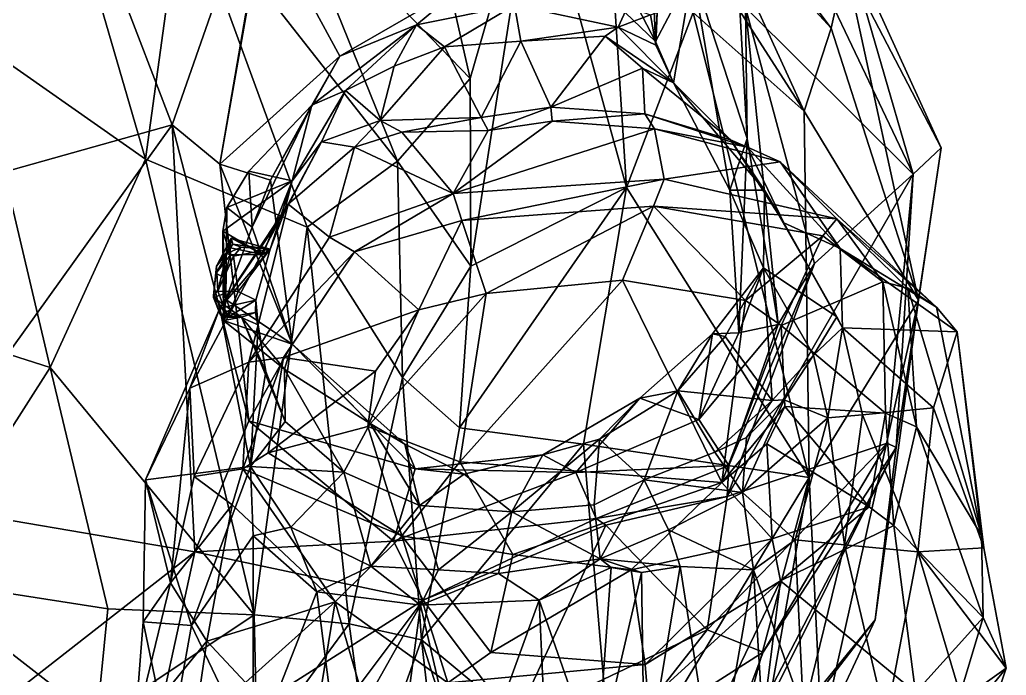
# Model space of a CAD drawing. Extents: x -0.25 to 0.25, y -0.85 to 0.99.
# Drawn here: x 0.0867 to 0.2461, y -0.317 to -0.2112 of the extents above; entities that cross this region are included whole.
import ezdxf

# ---------------------------------------------------------------- set-up
doc = ezdxf.new("R2010")
doc.units = 0
doc.layers.add('PANTHER$LWO', color=1, linetype='CONTINUOUS')

msp = doc.modelspace()

# ---------------------------------------------------------------- linework, layer by layer
at = {"layer": 'PANTHER$LWO'}
for points in [[(0.07897, -0.21413, 0.93862), (0.10698, -0.23372, 0.92391), (0.08465, -0.1569, 0.9141)], [(0.08465, -0.1569, 0.9141), (0.10698, -0.23372, 0.92391), (0.11301, -0.18985, 0.90417)], [(0.18469, -0.23827, 0.74878), (0.18005, -0.16616, 0.73443), (0.16991, -0.18447, 0.78782)], [(0.18005, -0.16616, 0.73443), (0.18469, -0.23827, 0.74878), (0.19547, -0.21, 0.68797)], [(0.09415, -0.18354, 0.40253), (0.12914, -0.17714, 0.31543), (0.11132, -0.22814, 0.322)], [(0.119, -0.23451, 0.23251), (0.11132, -0.22814, 0.322), (0.12914, -0.17714, 0.31543)], [(0.12596, -0.19415, 0.23271), (0.119, -0.23451, 0.23251), (0.12914, -0.17714, 0.31543)], [(0.15947, -0.22067, 0.82702), (0.14989, -0.17886, 0.83727), (0.12993, -0.19012, 0.87676)], [(0.14989, -0.17886, 0.83727), (0.15947, -0.22067, 0.82702), (0.16991, -0.18447, 0.78782)], [(0.19525, -0.1826, 0.54905), (0.21776, -0.21256, 0.57235), (0.22011, -0.20214, 0.52825)], [(0.21776, -0.21256, 0.57235), (0.19525, -0.1826, 0.54905), (0.19686, -0.18978, 0.59799)], [(0.11132, -0.22814, 0.322), (0.07115, -0.2394, 0.39338), (0.09415, -0.18354, 0.40253)], [(0.09415, -0.18354, 0.40253), (0.07115, -0.2394, 0.39338), (0.08585, -0.18697, 0.4079)], [(0.15957, -0.25096, 0.82391), (0.16991, -0.18447, 0.78782), (0.15947, -0.22067, 0.82702)], [(0.16991, -0.18447, 0.78782), (0.15957, -0.25096, 0.82391), (0.18469, -0.23827, 0.74878)], [(0.10698, -0.23372, 0.92391), (0.13313, -0.24467, 0.88558), (0.11301, -0.18985, 0.90417)], [(0.14771, -0.23402, 0.85411), (0.12993, -0.19012, 0.87676), (0.11301, -0.18985, 0.90417)], [(0.11301, -0.18985, 0.90417), (0.13313, -0.24467, 0.88558), (0.14771, -0.23402, 0.85411)], [(0.12993, -0.19012, 0.87676), (0.14771, -0.23402, 0.85411), (0.15947, -0.22067, 0.82702)], [(0.18836, -0.19081, 0.22601), (0.18938, -0.21468, 0.16447), (0.18454, -0.21009, 0.1647)], [(0.19535, -0.20335, 0.23098), (0.18938, -0.21468, 0.16447), (0.18836, -0.19081, 0.22601)], [(0.19686, -0.18978, 0.59799), (0.2134, -0.22595, 0.61804), (0.21776, -0.21256, 0.57235)], [(0.2134, -0.22595, 0.61804), (0.19686, -0.18978, 0.59799), (0.19712, -0.20059, 0.64494)], [(0.12596, -0.19415, 0.23271), (0.13841, -0.21707, 0.16464), (0.119, -0.23451, 0.23251)], [(0.15894, -0.20518, 0.15662), (0.13841, -0.21707, 0.16464), (0.12596, -0.19415, 0.23271)], [(0.19535, -0.20335, 0.23098), (0.20225, -0.19607, 0.33041), (0.2042, -0.23038, 0.23264)], [(0.20225, -0.19607, 0.33041), (0.20392, -0.20919, 0.32549), (0.2042, -0.23038, 0.23264)], [(0.2156, -0.20375, 0.41673), (0.21969, -0.19712, 0.47413), (0.23103, -0.23614, 0.41771)], [(0.21969, -0.19712, 0.47413), (0.23552, -0.23187, 0.50432), (0.23103, -0.23614, 0.41771)], [(0.21969, -0.19712, 0.47413), (0.22011, -0.20214, 0.52825), (0.23552, -0.23187, 0.50432)], [(0.19712, -0.20059, 0.64494), (0.19547, -0.21, 0.68797), (0.2134, -0.22595, 0.61804)], [(0.2319, -0.25648, 0.57194), (0.22011, -0.20214, 0.52825), (0.21776, -0.21256, 0.57235)], [(0.22011, -0.20214, 0.52825), (0.2319, -0.25648, 0.57194), (0.23552, -0.23187, 0.50432)], [(0.19227, -0.22135, 0.14771), (0.18938, -0.21468, 0.16447), (0.19535, -0.20335, 0.23098)], [(0.19227, -0.22135, 0.14771), (0.19535, -0.20335, 0.23098), (0.20138, -0.23872, 0.16346)], [(0.19535, -0.20335, 0.23098), (0.2042, -0.23038, 0.23264), (0.20138, -0.23872, 0.16346)], [(0.20392, -0.20919, 0.32549), (0.2156, -0.20375, 0.41673), (0.23103, -0.23614, 0.41771)], [(0.13841, -0.21707, 0.16464), (0.15894, -0.20518, 0.15662), (0.1508, -0.21201, 0.13397)], [(0.16663, -0.20886, 0.13411), (0.1508, -0.21201, 0.13397), (0.15894, -0.20518, 0.15662)], [(0.18585, -0.20783, 0.15676), (0.18454, -0.21009, 0.1647), (0.18938, -0.21468, 0.16447)], [(0.18965, -0.21001, 0.1545), (0.18585, -0.20783, 0.15676), (0.18938, -0.21468, 0.16447)], [(0.1508, -0.21201, 0.13397), (0.16663, -0.20886, 0.13411), (0.15528, -0.21558, 0.10922)], [(0.16762, -0.21463, 0.11092), (0.15528, -0.21558, 0.10922), (0.16663, -0.20886, 0.13411)], [(0.16663, -0.20886, 0.13411), (0.18484, -0.2091, 0.1393), (0.18337, -0.2124, 0.13806)], [(0.16663, -0.20886, 0.13411), (0.18337, -0.2124, 0.13806), (0.16762, -0.21463, 0.11092)], [(0.18484, -0.2091, 0.1393), (0.18856, -0.21037, 0.14607), (0.18337, -0.2124, 0.13806)], [(0.18856, -0.21037, 0.14607), (0.18942, -0.2153, 0.14978), (0.18337, -0.2124, 0.13806)], [(0.21421, -0.28509, 0.67426), (0.19547, -0.21, 0.68797), (0.18469, -0.23827, 0.74878)], [(0.18856, -0.21037, 0.14607), (0.18965, -0.21001, 0.1545), (0.18942, -0.2153, 0.14978)], [(0.18942, -0.2153, 0.14978), (0.18965, -0.21001, 0.1545), (0.18938, -0.21468, 0.16447)], [(0.21421, -0.28509, 0.67426), (0.2134, -0.22595, 0.61804), (0.19547, -0.21, 0.68797)], [(0.23103, -0.23614, 0.41771), (0.21506, -0.25055, 0.31938), (0.20392, -0.20919, 0.32549)], [(0.20392, -0.20919, 0.32549), (0.21506, -0.25055, 0.31938), (0.20919, -0.26042, 0.23502)], [(0.2042, -0.23038, 0.23264), (0.20392, -0.20919, 0.32549), (0.20919, -0.26042, 0.23502)], [(0.13389, -0.22498, 0.1383), (0.13841, -0.21707, 0.16464), (0.1508, -0.21201, 0.13397)], [(0.1393, -0.22259, 0.1133), (0.13389, -0.22498, 0.1383), (0.1508, -0.21201, 0.13397)], [(0.1508, -0.21201, 0.13397), (0.14714, -0.21866, 0.10561), (0.1393, -0.22259, 0.1133)], [(0.14714, -0.21866, 0.10561), (0.1508, -0.21201, 0.13397), (0.15528, -0.21558, 0.10922)], [(0.18128, -0.21383, 0.11821), (0.16762, -0.21463, 0.11092), (0.18337, -0.2124, 0.13806)], [(0.18337, -0.2124, 0.13806), (0.19227, -0.22135, 0.14771), (0.18128, -0.21383, 0.11821)], [(0.19227, -0.22135, 0.14771), (0.18337, -0.2124, 0.13806), (0.18942, -0.2153, 0.14978)], [(0.2319, -0.25648, 0.57194), (0.21776, -0.21256, 0.57235), (0.2134, -0.22595, 0.61804)], [(0.06067, -0.25747, 0.94082), (0.09158, -0.26733, 0.93132), (0.07897, -0.21413, 0.93862)], [(0.07897, -0.21413, 0.93862), (0.09158, -0.26733, 0.93132), (0.10698, -0.23372, 0.92391)], [(0.15528, -0.21558, 0.10922), (0.16762, -0.21463, 0.11092), (0.1612, -0.22699, 0.06282)], [(0.17248, -0.22533, 0.06055), (0.1612, -0.22699, 0.06282), (0.16762, -0.21463, 0.11092)], [(0.16762, -0.21463, 0.11092), (0.18128, -0.21383, 0.11821), (0.17248, -0.22533, 0.06055)], [(0.17248, -0.22533, 0.06055), (0.18128, -0.21383, 0.11821), (0.1873, -0.21899, 0.10872)], [(0.19227, -0.22135, 0.14771), (0.1873, -0.21899, 0.10872), (0.18128, -0.21383, 0.11821)], [(0.18942, -0.2153, 0.14978), (0.18938, -0.21468, 0.16447), (0.19227, -0.22135, 0.14771)], [(0.1612, -0.22699, 0.06282), (0.14491, -0.22747, 0.06388), (0.15528, -0.21558, 0.10922)], [(0.14714, -0.21866, 0.10561), (0.15528, -0.21558, 0.10922), (0.14491, -0.22747, 0.06388)], [(0.12716, -0.23711, 0.15888), (0.119, -0.23451, 0.23251), (0.13841, -0.21707, 0.16464)], [(0.13841, -0.21707, 0.16464), (0.13389, -0.22498, 0.1383), (0.12716, -0.23711, 0.15888)], [(0.14491, -0.22747, 0.06388), (0.1393, -0.22259, 0.1133), (0.14714, -0.21866, 0.10561)], [(0.18766, -0.22638, 0.06015), (0.17248, -0.22533, 0.06055), (0.1873, -0.21899, 0.10872)], [(0.18766, -0.22638, 0.06015), (0.1873, -0.21899, 0.10872), (0.20152, -0.2306, 0.09159)], [(0.19227, -0.22135, 0.14771), (0.20152, -0.2306, 0.09159), (0.1873, -0.21899, 0.10872)], [(0.15957, -0.25096, 0.82391), (0.15947, -0.22067, 0.82702), (0.14771, -0.23402, 0.85411)], [(0.19227, -0.22135, 0.14771), (0.20138, -0.23872, 0.16346), (0.20701, -0.23871, 0.1117)], [(0.20701, -0.23871, 0.1117), (0.20152, -0.2306, 0.09159), (0.19227, -0.22135, 0.14771)], [(0.13071, -0.23719, 0.10154), (0.1393, -0.22259, 0.1133), (0.13543, -0.23092, 0.06694)], [(0.13071, -0.23719, 0.10154), (0.13389, -0.22498, 0.1383), (0.1393, -0.22259, 0.1133)], [(0.14491, -0.22747, 0.06388), (0.13543, -0.23092, 0.06694), (0.1393, -0.22259, 0.1133)], [(0.13071, -0.23719, 0.10154), (0.12366, -0.23566, 0.12922), (0.13389, -0.22498, 0.1383)], [(0.12366, -0.23566, 0.12922), (0.1242, -0.2447, 0.14152), (0.13389, -0.22498, 0.1383)], [(0.1242, -0.2447, 0.14152), (0.12716, -0.23711, 0.15888), (0.13389, -0.22498, 0.1383)], [(0.16236, -0.22909, 0.05223), (0.1612, -0.22699, 0.06282), (0.17248, -0.22533, 0.06055)], [(0.17248, -0.22533, 0.06055), (0.1727, -0.22754, 0.04574), (0.16236, -0.22909, 0.05223)], [(0.1727, -0.22754, 0.04574), (0.17248, -0.22533, 0.06055), (0.18766, -0.22638, 0.06015)], [(0.2134, -0.22595, 0.61804), (0.21421, -0.28509, 0.67426), (0.2319, -0.25648, 0.57194)], [(0.13543, -0.23092, 0.06694), (0.14491, -0.22747, 0.06388), (0.14078, -0.23178, 0.05035)], [(0.14491, -0.22747, 0.06388), (0.14843, -0.22936, 0.0517), (0.14078, -0.23178, 0.05035)], [(0.14491, -0.22747, 0.06388), (0.1612, -0.22699, 0.06282), (0.14843, -0.22936, 0.0517)], [(0.1612, -0.22699, 0.06282), (0.16236, -0.22909, 0.05223), (0.14843, -0.22936, 0.0517)], [(0.1727, -0.22754, 0.04574), (0.18921, -0.22879, 0.04139), (0.15668, -0.23926, 0.02005)], [(0.15668, -0.23926, 0.02005), (0.16236, -0.22909, 0.05223), (0.1727, -0.22754, 0.04574)], [(0.18766, -0.22638, 0.06015), (0.18921, -0.22879, 0.04139), (0.1727, -0.22754, 0.04574)], [(0.20152, -0.2306, 0.09159), (0.20426, -0.23176, 0.06227), (0.18766, -0.22638, 0.06015)], [(0.18766, -0.22638, 0.06015), (0.20426, -0.23176, 0.06227), (0.18921, -0.22879, 0.04139)], [(0.06756, -0.28901, 0.39933), (0.11132, -0.22814, 0.322), (0.11495, -0.2971, 0.32737)], [(0.11132, -0.22814, 0.322), (0.06756, -0.28901, 0.39933), (0.07115, -0.2394, 0.39338)], [(0.11132, -0.22814, 0.322), (0.119, -0.23451, 0.23251), (0.1237, -0.27594, 0.24585)], [(0.1237, -0.27594, 0.24585), (0.11495, -0.2971, 0.32737), (0.11132, -0.22814, 0.322)], [(0.14078, -0.23178, 0.05035), (0.14843, -0.22936, 0.0517), (0.15668, -0.23926, 0.02005)], [(0.15668, -0.23926, 0.02005), (0.14843, -0.22936, 0.0517), (0.16236, -0.22909, 0.05223)], [(0.18921, -0.22879, 0.04139), (0.1908, -0.23694, 0.01261), (0.15668, -0.23926, 0.02005)], [(0.18921, -0.22879, 0.04139), (0.20951, -0.23412, 0.03306), (0.1908, -0.23694, 0.01261)], [(0.20426, -0.23176, 0.06227), (0.20951, -0.23412, 0.03306), (0.18921, -0.22879, 0.04139)], [(0.12941, -0.24237, 0.07856), (0.13071, -0.23719, 0.10154), (0.13543, -0.23092, 0.06694)], [(0.12941, -0.24237, 0.07856), (0.13543, -0.23092, 0.06694), (0.13006, -0.24097, 0.04693)], [(0.14078, -0.23178, 0.05035), (0.13006, -0.24097, 0.04693), (0.13543, -0.23092, 0.06694)], [(0.20138, -0.23872, 0.16346), (0.2042, -0.23038, 0.23264), (0.20286, -0.26175, 0.183)], [(0.20152, -0.2306, 0.09159), (0.20701, -0.23871, 0.1117), (0.21012, -0.24396, 0.07294)], [(0.21012, -0.24396, 0.07294), (0.20426, -0.23176, 0.06227), (0.20152, -0.2306, 0.09159)], [(0.2042, -0.23038, 0.23264), (0.20919, -0.26042, 0.23502), (0.20286, -0.26175, 0.183)], [(0.13006, -0.24097, 0.04693), (0.14078, -0.23178, 0.05035), (0.13674, -0.24629, 0.02477)], [(0.15668, -0.23926, 0.02005), (0.13674, -0.24629, 0.02477), (0.14078, -0.23178, 0.05035)], [(0.20426, -0.23176, 0.06227), (0.21012, -0.24396, 0.07294), (0.21924, -0.24813, 0.04604)], [(0.20951, -0.23412, 0.03306), (0.20426, -0.23176, 0.06227), (0.21924, -0.24813, 0.04604)], [(0.23103, -0.23614, 0.41771), (0.23552, -0.23187, 0.50432), (0.22828, -0.28028, 0.48846)], [(0.23552, -0.23187, 0.50432), (0.2319, -0.25648, 0.57194), (0.22828, -0.28028, 0.48846)], [(0.09158, -0.26733, 0.93132), (0.12455, -0.3073, 0.90091), (0.10698, -0.23372, 0.92391)], [(0.10698, -0.23372, 0.92391), (0.12455, -0.3073, 0.90091), (0.13313, -0.24467, 0.88558)], [(0.14849, -0.26898, 0.84375), (0.14771, -0.23402, 0.85411), (0.13313, -0.24467, 0.88558)], [(0.14771, -0.23402, 0.85411), (0.14849, -0.26898, 0.84375), (0.15957, -0.25096, 0.82391)], [(0.20951, -0.23412, 0.03306), (0.21868, -0.24334, 0.01195), (0.1908, -0.23694, 0.01261)], [(0.21868, -0.24334, 0.01195), (0.20951, -0.23412, 0.03306), (0.23479, -0.25762, 0.02788)], [(0.23479, -0.25762, 0.02788), (0.20951, -0.23412, 0.03306), (0.21924, -0.24813, 0.04604)], [(0.119, -0.23451, 0.23251), (0.12716, -0.23711, 0.15888), (0.1307, -0.26357, 0.1596)], [(0.1307, -0.26357, 0.1596), (0.1237, -0.27594, 0.24585), (0.119, -0.23451, 0.23251)], [(0.1242, -0.2447, 0.14152), (0.12366, -0.23566, 0.12922), (0.12015, -0.24151, 0.12158)], [(0.13071, -0.23719, 0.10154), (0.12015, -0.24151, 0.12158), (0.12366, -0.23566, 0.12922)], [(0.11951, -0.24533, 0.11426), (0.13071, -0.23719, 0.10154), (0.12596, -0.24911, 0.09815)], [(0.13071, -0.23719, 0.10154), (0.11951, -0.24533, 0.11426), (0.12015, -0.24151, 0.12158)], [(0.12716, -0.23711, 0.15888), (0.1242, -0.2447, 0.14152), (0.1307, -0.26357, 0.1596)], [(0.12596, -0.24911, 0.09815), (0.13071, -0.23719, 0.10154), (0.12712, -0.24824, 0.088)], [(0.12712, -0.24824, 0.088), (0.13071, -0.23719, 0.10154), (0.12941, -0.24237, 0.07856)], [(0.15808, -0.24358, 0.00832), (0.15668, -0.23926, 0.02005), (0.1908, -0.23694, 0.01261)], [(0.18908, -0.2413, 0.0085), (0.15808, -0.24358, 0.00832), (0.1908, -0.23694, 0.01261)], [(0.18908, -0.2413, 0.0085), (0.1908, -0.23694, 0.01261), (0.21868, -0.24334, 0.01195)], [(0.20098, -0.28819, 0.32751), (0.21506, -0.25055, 0.31938), (0.23103, -0.23614, 0.41771)], [(0.23103, -0.23614, 0.41771), (0.2268, -0.27956, 0.42261), (0.20098, -0.28819, 0.32751)], [(0.23103, -0.23614, 0.41771), (0.22828, -0.28028, 0.48846), (0.2268, -0.27956, 0.42261)], [(0.15771, -0.27707, 0.81239), (0.17774, -0.27975, 0.74965), (0.18469, -0.23827, 0.74878)], [(0.15957, -0.25096, 0.82391), (0.15771, -0.27707, 0.81239), (0.18469, -0.23827, 0.74878)], [(0.17774, -0.27975, 0.74965), (0.21421, -0.28509, 0.67426), (0.18469, -0.23827, 0.74878)], [(0.20682, -0.25124, 0.1302), (0.20701, -0.23871, 0.1117), (0.20138, -0.23872, 0.16346)], [(0.20138, -0.23872, 0.16346), (0.20286, -0.26175, 0.183), (0.20682, -0.25124, 0.1302)], [(0.20701, -0.23871, 0.1117), (0.20682, -0.25124, 0.1302), (0.2187, -0.25916, 0.08155)], [(0.2187, -0.25916, 0.08155), (0.21012, -0.24396, 0.07294), (0.20701, -0.23871, 0.1117)], [(0.14077, -0.24867, 0.01035), (0.13674, -0.24629, 0.02477), (0.15668, -0.23926, 0.02005)], [(0.15808, -0.24358, 0.00832), (0.14077, -0.24867, 0.01035), (0.15668, -0.23926, 0.02005)], [(0.11413, -0.27067, 0.03682), (0.13006, -0.24097, 0.04693), (0.1237, -0.2665, 0.02373)], [(0.119, -0.25776, 0.06863), (0.13006, -0.24097, 0.04693), (0.11413, -0.27067, 0.03682)], [(0.12941, -0.24237, 0.07856), (0.13006, -0.24097, 0.04693), (0.119, -0.25776, 0.06863)], [(0.11999, -0.25638, 0.13472), (0.12015, -0.24151, 0.12158), (0.11951, -0.24533, 0.11426)], [(0.12015, -0.24151, 0.12158), (0.11999, -0.25638, 0.13472), (0.1242, -0.2447, 0.14152)], [(0.1237, -0.2665, 0.02373), (0.13006, -0.24097, 0.04693), (0.13674, -0.24629, 0.02477)], [(0.16202, -0.25538, 0.00334), (0.15808, -0.24358, 0.00832), (0.18908, -0.2413, 0.0085)], [(0.18408, -0.25324, 0.00343), (0.16202, -0.25538, 0.00334), (0.18908, -0.2413, 0.0085)], [(0.20393, -0.25652, 0.00323), (0.18408, -0.25324, 0.00343), (0.18908, -0.2413, 0.0085)], [(0.18908, -0.2413, 0.0085), (0.21642, -0.24608, 0.0083), (0.20393, -0.25652, 0.00323)], [(0.21642, -0.24608, 0.0083), (0.18908, -0.2413, 0.0085), (0.21868, -0.24334, 0.01195)], [(0.12712, -0.24824, 0.088), (0.12941, -0.24237, 0.07856), (0.119, -0.25776, 0.06863)], [(0.15113, -0.25805, 0.00323), (0.14077, -0.24867, 0.01035), (0.15808, -0.24358, 0.00832)], [(0.16202, -0.25538, 0.00334), (0.15113, -0.25805, 0.00323), (0.15808, -0.24358, 0.00832)], [(0.22612, -0.25353, 0.0078), (0.21642, -0.24608, 0.0083), (0.21868, -0.24334, 0.01195)], [(0.21868, -0.24334, 0.01195), (0.23015, -0.25452, 0.02339), (0.22612, -0.25353, 0.0078)], [(0.23479, -0.25762, 0.02788), (0.23015, -0.25452, 0.02339), (0.21868, -0.24334, 0.01195)], [(0.11951, -0.24533, 0.11426), (0.12074, -0.24914, 0.1055), (0.11969, -0.25278, 0.11332)], [(0.11961, -0.25974, 0.12226), (0.11951, -0.24533, 0.11426), (0.11969, -0.25278, 0.11332)], [(0.12596, -0.24911, 0.09815), (0.12074, -0.24914, 0.1055), (0.11951, -0.24533, 0.11426)], [(0.11951, -0.24533, 0.11426), (0.11961, -0.25974, 0.12226), (0.11999, -0.25638, 0.13472)], [(0.11999, -0.25638, 0.13472), (0.1307, -0.26357, 0.1596), (0.1242, -0.2447, 0.14152)], [(0.12455, -0.3073, 0.90091), (0.13987, -0.30871, 0.87201), (0.13313, -0.24467, 0.88558)], [(0.13313, -0.24467, 0.88558), (0.13987, -0.30871, 0.87201), (0.14849, -0.26898, 0.84375)], [(0.21962, -0.26094, 0.07299), (0.21924, -0.24813, 0.04604), (0.21012, -0.24396, 0.07294)], [(0.21012, -0.24396, 0.07294), (0.2187, -0.25916, 0.08155), (0.21962, -0.26094, 0.07299)], [(0.12085, -0.24646, 0.08818), (0.11848, -0.25096, 0.08832), (0.12067, -0.24801, 0.09986)], [(0.12013, -0.24893, 0.08116), (0.11848, -0.25096, 0.08832), (0.12085, -0.24646, 0.08818)], [(0.12108, -0.24744, 0.08244), (0.12013, -0.24893, 0.08116), (0.12085, -0.24646, 0.08818)], [(0.12085, -0.24646, 0.08818), (0.12067, -0.24801, 0.09986), (0.12596, -0.24911, 0.09815)], [(0.12596, -0.24911, 0.09815), (0.12712, -0.24824, 0.088), (0.12085, -0.24646, 0.08818)], [(0.12108, -0.24744, 0.08244), (0.12085, -0.24646, 0.08818), (0.12712, -0.24824, 0.088)], [(0.1237, -0.2665, 0.02373), (0.13674, -0.24629, 0.02477), (0.14077, -0.24867, 0.01035)], [(0.2097, -0.26057, 0.00296), (0.20393, -0.25652, 0.00323), (0.21642, -0.24608, 0.0083)], [(0.21642, -0.24608, 0.0083), (0.22612, -0.25353, 0.0078), (0.2097, -0.26057, 0.00296)], [(0.12074, -0.24914, 0.1055), (0.12067, -0.24801, 0.09986), (0.11837, -0.25216, 0.10061)], [(0.11848, -0.25096, 0.08832), (0.11837, -0.25216, 0.10061), (0.12067, -0.24801, 0.09986)], [(0.12479, -0.25648, 0.09178), (0.12712, -0.24824, 0.088), (0.119, -0.25776, 0.06863)], [(0.12244, -0.2479, 0.08186), (0.12013, -0.24893, 0.08116), (0.12108, -0.24744, 0.08244)], [(0.12244, -0.2479, 0.08186), (0.12123, -0.24935, 0.08013), (0.12013, -0.24893, 0.08116)], [(0.12074, -0.24914, 0.1055), (0.12596, -0.24911, 0.09815), (0.12067, -0.24801, 0.09986)], [(0.12712, -0.24824, 0.088), (0.12244, -0.2479, 0.08186), (0.12108, -0.24744, 0.08244)], [(0.12123, -0.24935, 0.08013), (0.12244, -0.2479, 0.08186), (0.12712, -0.24824, 0.088)], [(0.12197, -0.25507, 0.08576), (0.12123, -0.24935, 0.08013), (0.12712, -0.24824, 0.088)], [(0.12712, -0.24824, 0.088), (0.12479, -0.25648, 0.09178), (0.12197, -0.25507, 0.08576)], [(0.23812, -0.26159, 0.03932), (0.23479, -0.25762, 0.02788), (0.21924, -0.24813, 0.04604)], [(0.23812, -0.26159, 0.03932), (0.21924, -0.24813, 0.04604), (0.21962, -0.26094, 0.07299)], [(0.11969, -0.25278, 0.11332), (0.12074, -0.24914, 0.1055), (0.11837, -0.25216, 0.10061)], [(0.12013, -0.24893, 0.08116), (0.11866, -0.255, 0.08622), (0.11848, -0.25096, 0.08832)], [(0.11866, -0.255, 0.08622), (0.12013, -0.24893, 0.08116), (0.12123, -0.24935, 0.08013)], [(0.12123, -0.24935, 0.08013), (0.12197, -0.25507, 0.08576), (0.11866, -0.255, 0.08622)], [(0.14077, -0.24867, 0.01035), (0.12926, -0.26571, 0.00988), (0.1237, -0.2665, 0.02373)], [(0.12926, -0.26571, 0.00988), (0.14077, -0.24867, 0.01035), (0.15113, -0.25805, 0.00323)], [(0.11848, -0.25096, 0.08832), (0.11799, -0.2557, 0.09306), (0.11837, -0.25216, 0.10061)], [(0.11866, -0.255, 0.08622), (0.11799, -0.2557, 0.09306), (0.11848, -0.25096, 0.08832)], [(0.15771, -0.27707, 0.81239), (0.15957, -0.25096, 0.82391), (0.14849, -0.26898, 0.84375)], [(0.20682, -0.25124, 0.1302), (0.20286, -0.26175, 0.183), (0.19858, -0.26193, 0.14543)], [(0.20064, -0.26235, 0.1215), (0.20682, -0.25124, 0.1302), (0.19858, -0.26193, 0.14543)], [(0.20682, -0.25124, 0.1302), (0.20064, -0.26235, 0.1215), (0.20826, -0.27265, 0.10203)], [(0.21506, -0.25055, 0.31938), (0.20098, -0.28819, 0.32751), (0.20123, -0.28316, 0.24399)], [(0.20919, -0.26042, 0.23502), (0.21506, -0.25055, 0.31938), (0.20123, -0.28316, 0.24399)], [(0.2149, -0.26534, 0.08728), (0.2187, -0.25916, 0.08155), (0.20682, -0.25124, 0.1302)], [(0.20826, -0.27265, 0.10203), (0.2149, -0.26534, 0.08728), (0.20682, -0.25124, 0.1302)], [(0.11969, -0.25278, 0.11332), (0.11837, -0.25216, 0.10061), (0.11799, -0.25605, 0.10371)], [(0.11799, -0.2557, 0.09306), (0.11799, -0.25605, 0.10371), (0.11837, -0.25216, 0.10061)], [(0.11962, -0.25544, 0.11548), (0.11969, -0.25278, 0.11332), (0.11799, -0.25605, 0.10371)], [(0.11969, -0.25278, 0.11332), (0.11962, -0.25544, 0.11548), (0.11961, -0.25974, 0.12226)], [(0.15775, -0.28255, 0.00299), (0.16202, -0.25538, 0.00334), (0.18408, -0.25324, 0.00343)], [(0.20009, -0.28592, 0.00446), (0.15775, -0.28255, 0.00299), (0.18408, -0.25324, 0.00343)], [(0.20009, -0.28592, 0.00446), (0.18408, -0.25324, 0.00343), (0.20393, -0.25652, 0.00323)], [(0.11866, -0.255, 0.08622), (0.12027, -0.2592, 0.09703), (0.11799, -0.2557, 0.09306)], [(0.12027, -0.2592, 0.09703), (0.11866, -0.255, 0.08622), (0.12197, -0.25507, 0.08576)], [(0.2097, -0.26057, 0.00296), (0.22612, -0.25353, 0.0078), (0.22653, -0.27471, 0.00625)], [(0.22653, -0.27471, 0.00625), (0.22612, -0.25353, 0.0078), (0.23157, -0.27695, 0.01988)], [(0.22612, -0.25353, 0.0078), (0.23015, -0.25452, 0.02339), (0.23157, -0.27695, 0.01988)], [(0.23015, -0.25452, 0.02339), (0.24205, -0.29445, 0.03616), (0.23157, -0.27695, 0.01988)], [(0.23479, -0.25762, 0.02788), (0.24205, -0.29445, 0.03616), (0.23015, -0.25452, 0.02339)], [(0.12073, -0.25797, 0.11663), (0.11962, -0.25544, 0.11548), (0.11799, -0.25605, 0.10371)], [(0.11799, -0.2557, 0.09306), (0.11912, -0.25892, 0.10294), (0.11799, -0.25605, 0.10371)], [(0.12027, -0.2592, 0.09703), (0.11912, -0.25892, 0.10294), (0.11799, -0.2557, 0.09306)], [(0.11912, -0.25892, 0.10294), (0.12073, -0.25797, 0.11663), (0.11799, -0.25605, 0.10371)], [(0.12521, -0.26044, 0.09073), (0.12479, -0.25648, 0.09178), (0.119, -0.25776, 0.06863)], [(0.11961, -0.25974, 0.12226), (0.11962, -0.25544, 0.11548), (0.12073, -0.25797, 0.11663)], [(0.11999, -0.25638, 0.13472), (0.11961, -0.25974, 0.12226), (0.1307, -0.26357, 0.1596)], [(0.12027, -0.2592, 0.09703), (0.12197, -0.25507, 0.08576), (0.12479, -0.25648, 0.09178)], [(0.12479, -0.25648, 0.09178), (0.12474, -0.25847, 0.10138), (0.12027, -0.2592, 0.09703)], [(0.12479, -0.25648, 0.09178), (0.12521, -0.26044, 0.09073), (0.12474, -0.25847, 0.10138)], [(0.1429, -0.27687, 0.00238), (0.15113, -0.25805, 0.00323), (0.16202, -0.25538, 0.00334)], [(0.15775, -0.28255, 0.00299), (0.1429, -0.27687, 0.00238), (0.16202, -0.25538, 0.00334)], [(0.2097, -0.26057, 0.00296), (0.20009, -0.28592, 0.00446), (0.20393, -0.25652, 0.00323)], [(0.21622, -0.32663, 0.64035), (0.2319, -0.25648, 0.57194), (0.21421, -0.28509, 0.67426)], [(0.2319, -0.25648, 0.57194), (0.21622, -0.32663, 0.64035), (0.22486, -0.30811, 0.56656)], [(0.2319, -0.25648, 0.57194), (0.22486, -0.30811, 0.56656), (0.22828, -0.28028, 0.48846)], [(0.06067, -0.25747, 0.94082), (0.06977, -0.30147, 0.93405), (0.09158, -0.26733, 0.93132)], [(0.11413, -0.27067, 0.03682), (0.10701, -0.28549, 0.05608), (0.119, -0.25776, 0.06863)], [(0.12398, -0.28332, 0.0853), (0.119, -0.25776, 0.06863), (0.10701, -0.28549, 0.05608)], [(0.12398, -0.28332, 0.0853), (0.12521, -0.26044, 0.09073), (0.119, -0.25776, 0.06863)], [(0.12073, -0.25797, 0.11663), (0.11912, -0.25892, 0.10294), (0.1225, -0.25921, 0.11529)], [(0.11961, -0.25974, 0.12226), (0.12073, -0.25797, 0.11663), (0.1225, -0.25921, 0.11529)], [(0.15113, -0.25805, 0.00323), (0.14413, -0.26793, 0.00278), (0.12926, -0.26571, 0.00988)], [(0.1429, -0.27687, 0.00238), (0.14413, -0.26793, 0.00278), (0.15113, -0.25805, 0.00323)], [(0.24205, -0.29445, 0.03616), (0.23479, -0.25762, 0.02788), (0.23812, -0.26159, 0.03932)], [(0.11912, -0.25892, 0.10294), (0.12027, -0.2592, 0.09703), (0.1225, -0.25921, 0.11529)], [(0.1225, -0.25921, 0.11529), (0.12946, -0.26763, 0.12921), (0.11961, -0.25974, 0.12226)], [(0.1307, -0.26357, 0.1596), (0.11961, -0.25974, 0.12226), (0.12946, -0.26763, 0.12921)], [(0.1225, -0.25921, 0.11529), (0.12027, -0.2592, 0.09703), (0.12474, -0.25847, 0.10138)], [(0.12643, -0.26799, 0.09368), (0.1225, -0.25921, 0.11529), (0.12474, -0.25847, 0.10138)], [(0.12953, -0.27604, 0.09722), (0.12946, -0.26763, 0.12921), (0.1225, -0.25921, 0.11529)], [(0.1225, -0.25921, 0.11529), (0.12643, -0.26799, 0.09368), (0.12953, -0.27604, 0.09722)], [(0.12521, -0.26044, 0.09073), (0.12643, -0.26799, 0.09368), (0.12474, -0.25847, 0.10138)], [(0.2187, -0.25916, 0.08155), (0.2149, -0.26534, 0.08728), (0.21962, -0.26094, 0.07299)], [(0.12643, -0.26799, 0.09368), (0.12521, -0.26044, 0.09073), (0.12398, -0.28332, 0.0853)], [(0.20919, -0.26042, 0.23502), (0.20123, -0.28316, 0.24399), (0.19638, -0.27576, 0.18357)], [(0.20286, -0.26175, 0.183), (0.20919, -0.26042, 0.23502), (0.19638, -0.27576, 0.18357)], [(0.20009, -0.28592, 0.00446), (0.2097, -0.26057, 0.00296), (0.21029, -0.27365, 0.00207)], [(0.21029, -0.27365, 0.00207), (0.2097, -0.26057, 0.00296), (0.22653, -0.27471, 0.00625)], [(0.21962, -0.26094, 0.07299), (0.2149, -0.26534, 0.08728), (0.21725, -0.27546, 0.08129)], [(0.21962, -0.26094, 0.07299), (0.21725, -0.27546, 0.08129), (0.22285, -0.27499, 0.074)], [(0.21962, -0.26094, 0.07299), (0.22285, -0.27499, 0.074), (0.2343, -0.27386, 0.06575)], [(0.2343, -0.27386, 0.06575), (0.23812, -0.26159, 0.03932), (0.21962, -0.26094, 0.07299)], [(0.18683, -0.27228, 0.14928), (0.19858, -0.26193, 0.14543), (0.19638, -0.27576, 0.18357)], [(0.19301, -0.27111, 0.11951), (0.19858, -0.26193, 0.14543), (0.18683, -0.27228, 0.14928)], [(0.19301, -0.27111, 0.11951), (0.20064, -0.26235, 0.1215), (0.19858, -0.26193, 0.14543)], [(0.19301, -0.27111, 0.11951), (0.20826, -0.27265, 0.10203), (0.20064, -0.26235, 0.1215)], [(0.19858, -0.26193, 0.14543), (0.20286, -0.26175, 0.183), (0.19638, -0.27576, 0.18357)], [(0.24244, -0.29644, 0.05087), (0.23812, -0.26159, 0.03932), (0.2343, -0.27386, 0.06575)], [(0.24244, -0.29644, 0.05087), (0.24205, -0.29445, 0.03616), (0.23812, -0.26159, 0.03932)], [(0.1237, -0.27594, 0.24585), (0.1307, -0.26357, 0.1596), (0.15055, -0.28369, 0.17922)], [(0.1307, -0.26357, 0.1596), (0.12946, -0.26763, 0.12921), (0.14328, -0.27639, 0.13718)], [(0.1307, -0.26357, 0.1596), (0.14328, -0.27639, 0.13718), (0.14891, -0.2797, 0.14411)], [(0.15055, -0.28369, 0.17922), (0.1307, -0.26357, 0.1596), (0.14891, -0.2797, 0.14411)], [(0.12926, -0.26571, 0.00988), (0.12682, -0.28115, 0.00916), (0.12269, -0.28373, 0.0174)], [(0.12269, -0.28373, 0.0174), (0.1237, -0.2665, 0.02373), (0.12926, -0.26571, 0.00988)], [(0.12682, -0.28115, 0.00916), (0.12926, -0.26571, 0.00988), (0.14413, -0.26793, 0.00278)], [(0.21016, -0.27256, 0.08871), (0.2149, -0.26534, 0.08728), (0.20826, -0.27265, 0.10203)], [(0.2149, -0.26534, 0.08728), (0.21016, -0.27256, 0.08871), (0.21725, -0.27546, 0.08129)], [(0.06977, -0.30147, 0.93405), (0.10088, -0.30633, 0.92169), (0.09158, -0.26733, 0.93132)], [(0.09158, -0.26733, 0.93132), (0.10088, -0.30633, 0.92169), (0.12455, -0.3073, 0.90091)], [(0.1237, -0.2665, 0.02373), (0.11485, -0.28492, 0.02978), (0.11413, -0.27067, 0.03682)], [(0.11485, -0.28492, 0.02978), (0.1237, -0.2665, 0.02373), (0.12269, -0.28373, 0.0174)], [(0.13905, -0.28422, 0.09749), (0.14328, -0.27639, 0.13718), (0.12946, -0.26763, 0.12921)], [(0.12953, -0.27604, 0.09722), (0.13905, -0.28422, 0.09749), (0.12946, -0.26763, 0.12921)], [(0.12953, -0.27604, 0.09722), (0.12643, -0.26799, 0.09368), (0.12398, -0.28332, 0.0853)], [(0.14413, -0.26793, 0.00278), (0.1429, -0.27687, 0.00238), (0.12682, -0.28115, 0.00916)], [(0.15158, -0.31132, 0.83632), (0.14849, -0.26898, 0.84375), (0.13987, -0.30871, 0.87201)], [(0.15158, -0.31132, 0.83632), (0.15771, -0.27707, 0.81239), (0.14849, -0.26898, 0.84375)], [(0.10701, -0.28549, 0.05608), (0.11413, -0.27067, 0.03682), (0.11103, -0.30212, 0.0409)], [(0.11103, -0.30212, 0.0409), (0.11413, -0.27067, 0.03682), (0.11485, -0.28492, 0.02978)], [(0.17118, -0.28147, 0.14795), (0.18683, -0.27228, 0.14928), (0.17649, -0.28429, 0.1931)], [(0.18033, -0.27894, 0.1209), (0.18683, -0.27228, 0.14928), (0.17118, -0.28147, 0.14795)], [(0.18683, -0.27228, 0.14928), (0.19638, -0.27576, 0.18357), (0.17649, -0.28429, 0.1931)], [(0.18756, -0.28549, 0.09592), (0.19301, -0.27111, 0.11951), (0.18033, -0.27894, 0.1209)], [(0.18033, -0.27894, 0.1209), (0.19301, -0.27111, 0.11951), (0.18683, -0.27228, 0.14928)], [(0.18756, -0.28549, 0.09592), (0.19898, -0.28101, 0.09441), (0.19301, -0.27111, 0.11951)], [(0.20826, -0.27265, 0.10203), (0.19301, -0.27111, 0.11951), (0.19898, -0.28101, 0.09441)], [(0.20343, -0.28754, 0.0847), (0.21725, -0.27546, 0.08129), (0.21016, -0.27256, 0.08871)], [(0.21016, -0.27256, 0.08871), (0.2041, -0.27864, 0.09192), (0.20343, -0.28754, 0.0847)], [(0.2041, -0.27864, 0.09192), (0.21016, -0.27256, 0.08871), (0.20826, -0.27265, 0.10203)], [(0.19898, -0.28101, 0.09441), (0.2041, -0.27864, 0.09192), (0.20826, -0.27265, 0.10203)], [(0.21029, -0.27365, 0.00207), (0.20738, -0.27968, 0.00168), (0.20009, -0.28592, 0.00446)], [(0.20738, -0.27968, 0.00168), (0.21029, -0.27365, 0.00207), (0.22392, -0.28987, 0.00948)], [(0.21029, -0.27365, 0.00207), (0.22653, -0.27471, 0.00625), (0.22392, -0.28987, 0.00948)], [(0.23176, -0.29712, 0.0657), (0.2343, -0.27386, 0.06575), (0.22285, -0.27499, 0.074)], [(0.23176, -0.29712, 0.0657), (0.24244, -0.29644, 0.05087), (0.2343, -0.27386, 0.06575)], [(0.21193, -0.29517, 0.07133), (0.21725, -0.27546, 0.08129), (0.20343, -0.28754, 0.0847)], [(0.21725, -0.27546, 0.08129), (0.21193, -0.29517, 0.07133), (0.21994, -0.29598, 0.06826)], [(0.21994, -0.29598, 0.06826), (0.22285, -0.27499, 0.074), (0.21725, -0.27546, 0.08129)], [(0.22285, -0.27499, 0.074), (0.21994, -0.29598, 0.06826), (0.23176, -0.29712, 0.0657)], [(0.22392, -0.28987, 0.00948), (0.22653, -0.27471, 0.00625), (0.22789, -0.29287, 0.01364)], [(0.22653, -0.27471, 0.00625), (0.23157, -0.27695, 0.01988), (0.22789, -0.29287, 0.01364)], [(0.11495, -0.2971, 0.32737), (0.1237, -0.27594, 0.24585), (0.14708, -0.29538, 0.24737)], [(0.15055, -0.28369, 0.17922), (0.14708, -0.29538, 0.24737), (0.1237, -0.27594, 0.24585)], [(0.12953, -0.27604, 0.09722), (0.12398, -0.28332, 0.0853), (0.13905, -0.28422, 0.09749)], [(0.1484, -0.29454, 0.00607), (0.12682, -0.28115, 0.00916), (0.1429, -0.27687, 0.00238)], [(0.13905, -0.28422, 0.09749), (0.15127, -0.28962, 0.10169), (0.14328, -0.27639, 0.13718)], [(0.1429, -0.27687, 0.00238), (0.15775, -0.28255, 0.00299), (0.1484, -0.29454, 0.00607)], [(0.15127, -0.28962, 0.10169), (0.14891, -0.2797, 0.14411), (0.14328, -0.27639, 0.13718)], [(0.15771, -0.27707, 0.81239), (0.15158, -0.31132, 0.83632), (0.17774, -0.27975, 0.74965)], [(0.19638, -0.27576, 0.18357), (0.20123, -0.28316, 0.24399), (0.17649, -0.28429, 0.1931)], [(0.23157, -0.27695, 0.01988), (0.24232, -0.30774, 0.02702), (0.22789, -0.29287, 0.01364)], [(0.23157, -0.27695, 0.01988), (0.24205, -0.29445, 0.03616), (0.24232, -0.30774, 0.02702)], [(0.2041, -0.27864, 0.09192), (0.19898, -0.28101, 0.09441), (0.20343, -0.28754, 0.0847)], [(0.15848, -0.28456, 0.14108), (0.14891, -0.2797, 0.14411), (0.15127, -0.28962, 0.10169)], [(0.14891, -0.2797, 0.14411), (0.15848, -0.28456, 0.14108), (0.15055, -0.28369, 0.17922)], [(0.15158, -0.31132, 0.83632), (0.18265, -0.33718, 0.77568), (0.17774, -0.27975, 0.74965)], [(0.16615, -0.29065, 0.10142), (0.17946, -0.28952, 0.09774), (0.18033, -0.27894, 0.1209)], [(0.16615, -0.29065, 0.10142), (0.18033, -0.27894, 0.1209), (0.17118, -0.28147, 0.14795)], [(0.17774, -0.27975, 0.74965), (0.18265, -0.33718, 0.77568), (0.21421, -0.28509, 0.67426)], [(0.17946, -0.28952, 0.09774), (0.18756, -0.28549, 0.09592), (0.18033, -0.27894, 0.1209)], [(0.19507, -0.34676, 0.56119), (0.19566, -0.34302, 0.52884), (0.22828, -0.28028, 0.48846)], [(0.22486, -0.30811, 0.56656), (0.19507, -0.34676, 0.56119), (0.22828, -0.28028, 0.48846)], [(0.22828, -0.28028, 0.48846), (0.19566, -0.34302, 0.52884), (0.20679, -0.31331, 0.47606)], [(0.2268, -0.27956, 0.42261), (0.19776, -0.30973, 0.42569), (0.20098, -0.28819, 0.32751)], [(0.19776, -0.30973, 0.42569), (0.2268, -0.27956, 0.42261), (0.20679, -0.31331, 0.47606)], [(0.20009, -0.28592, 0.00446), (0.20738, -0.27968, 0.00168), (0.20825, -0.29501, 0.00813)], [(0.20679, -0.31331, 0.47606), (0.2268, -0.27956, 0.42261), (0.22828, -0.28028, 0.48846)], [(0.20738, -0.27968, 0.00168), (0.22392, -0.28987, 0.00948), (0.20825, -0.29501, 0.00813)], [(0.12682, -0.28115, 0.00916), (0.1484, -0.29454, 0.00607), (0.12269, -0.28373, 0.0174)], [(0.15055, -0.28369, 0.17922), (0.15848, -0.28456, 0.14108), (0.17118, -0.28147, 0.14795)], [(0.17649, -0.28429, 0.1931), (0.15055, -0.28369, 0.17922), (0.17118, -0.28147, 0.14795)], [(0.17118, -0.28147, 0.14795), (0.15848, -0.28456, 0.14108), (0.16615, -0.29065, 0.10142)], [(0.19898, -0.28101, 0.09441), (0.18756, -0.28549, 0.09592), (0.20343, -0.28754, 0.0847)], [(0.10701, -0.28549, 0.05608), (0.11443, -0.30899, 0.06775), (0.12398, -0.28332, 0.0853)], [(0.12398, -0.28332, 0.0853), (0.11443, -0.30899, 0.06775), (0.12436, -0.29452, 0.08338)], [(0.12398, -0.28332, 0.0853), (0.12436, -0.29452, 0.08338), (0.13048, -0.29315, 0.09063)], [(0.13905, -0.28422, 0.09749), (0.12398, -0.28332, 0.0853), (0.13048, -0.29315, 0.09063)], [(0.14708, -0.29538, 0.24737), (0.15055, -0.28369, 0.17922), (0.17649, -0.28429, 0.1931)], [(0.15775, -0.28255, 0.00299), (0.16633, -0.29753, 0.002), (0.1484, -0.29454, 0.00607)], [(0.16633, -0.29753, 0.002), (0.15775, -0.28255, 0.00299), (0.20009, -0.28592, 0.00446)], [(0.20123, -0.28316, 0.24399), (0.17979, -0.29173, 0.25498), (0.17649, -0.28429, 0.1931)], [(0.20123, -0.28316, 0.24399), (0.20098, -0.28819, 0.32751), (0.17979, -0.29173, 0.25498)], [(0.11103, -0.30212, 0.0409), (0.11485, -0.28492, 0.02978), (0.121, -0.28952, 0.02502)], [(0.12269, -0.28373, 0.0174), (0.121, -0.28952, 0.02502), (0.11485, -0.28492, 0.02978)], [(0.121, -0.28952, 0.02502), (0.12269, -0.28373, 0.0174), (0.13765, -0.30517, 0.01388)], [(0.1484, -0.29454, 0.00607), (0.13765, -0.30517, 0.01388), (0.12269, -0.28373, 0.0174)], [(0.13048, -0.29315, 0.09063), (0.14341, -0.29943, 0.09327), (0.13905, -0.28422, 0.09749)], [(0.15127, -0.28962, 0.10169), (0.13905, -0.28422, 0.09749), (0.14341, -0.29943, 0.09327)], [(0.17649, -0.28429, 0.1931), (0.17979, -0.29173, 0.25498), (0.14708, -0.29538, 0.24737)], [(0.15127, -0.28962, 0.10169), (0.16615, -0.29065, 0.10142), (0.15848, -0.28456, 0.14108)], [(0.21421, -0.28509, 0.67426), (0.18265, -0.33718, 0.77568), (0.19838, -0.34423, 0.71516)], [(0.21421, -0.28509, 0.67426), (0.19838, -0.34423, 0.71516), (0.20566, -0.33327, 0.67331)], [(0.21421, -0.28509, 0.67426), (0.20566, -0.33327, 0.67331), (0.21622, -0.32663, 0.64035)], [(0.11103, -0.30212, 0.0409), (0.1066, -0.30844, 0.05599), (0.10701, -0.28549, 0.05608)], [(0.1066, -0.30844, 0.05599), (0.11443, -0.30899, 0.06775), (0.10701, -0.28549, 0.05608)], [(0.18546, -0.29999, 0.00237), (0.16633, -0.29753, 0.002), (0.20009, -0.28592, 0.00446)], [(0.18756, -0.28549, 0.09592), (0.17946, -0.28952, 0.09774), (0.18045, -0.29822, 0.09275)], [(0.19147, -0.29355, 0.09078), (0.18756, -0.28549, 0.09592), (0.18045, -0.29822, 0.09275)], [(0.18546, -0.29999, 0.00237), (0.20009, -0.28592, 0.00446), (0.20825, -0.29501, 0.00813)], [(0.18756, -0.28549, 0.09592), (0.19147, -0.29355, 0.09078), (0.20343, -0.28754, 0.0847)], [(0.20098, -0.28819, 0.32751), (0.18135, -0.29283, 0.32255), (0.17979, -0.29173, 0.25498)], [(0.19776, -0.30973, 0.42569), (0.18135, -0.29283, 0.32255), (0.20098, -0.28819, 0.32751)], [(0.20523, -0.30001, 0.0789), (0.20343, -0.28754, 0.0847), (0.19147, -0.29355, 0.09078)], [(0.20343, -0.28754, 0.0847), (0.20523, -0.30001, 0.0789), (0.21193, -0.29517, 0.07133)], [(0.11495, -0.2971, 0.32737), (0.08161, -0.3231, 0.41049), (0.06756, -0.28901, 0.39933)], [(0.11103, -0.30212, 0.0409), (0.121, -0.28952, 0.02502), (0.11688, -0.31155, 0.02471)], [(0.13765, -0.30517, 0.01388), (0.11688, -0.31155, 0.02471), (0.121, -0.28952, 0.02502)], [(0.15127, -0.28962, 0.10169), (0.14341, -0.29943, 0.09327), (0.15433, -0.30001, 0.09641)], [(0.16615, -0.29065, 0.10142), (0.15127, -0.28962, 0.10169), (0.15433, -0.30001, 0.09641)], [(0.17946, -0.28952, 0.09774), (0.16615, -0.29065, 0.10142), (0.18045, -0.29822, 0.09275)], [(0.20825, -0.29501, 0.00813), (0.22392, -0.28987, 0.00948), (0.20961, -0.30177, 0.01499)], [(0.22392, -0.28987, 0.00948), (0.22789, -0.29287, 0.01364), (0.20961, -0.30177, 0.01499)], [(0.16615, -0.29065, 0.10142), (0.15433, -0.30001, 0.09641), (0.164, -0.30061, 0.09557)], [(0.18045, -0.29822, 0.09275), (0.16615, -0.29065, 0.10142), (0.164, -0.30061, 0.09557)], [(0.13469, -0.30355, 0.07686), (0.13048, -0.29315, 0.09063), (0.12436, -0.29452, 0.08338)], [(0.14341, -0.29943, 0.09327), (0.13048, -0.29315, 0.09063), (0.13469, -0.30355, 0.07686)], [(0.15183, -0.3049, 0.32135), (0.14708, -0.29538, 0.24737), (0.17979, -0.29173, 0.25498)], [(0.17979, -0.29173, 0.25498), (0.18135, -0.29283, 0.32255), (0.15183, -0.3049, 0.32135)], [(0.15183, -0.3049, 0.32135), (0.18135, -0.29283, 0.32255), (0.16661, -0.32455, 0.42614)], [(0.18135, -0.29283, 0.32255), (0.19776, -0.30973, 0.42569), (0.16661, -0.32455, 0.42614)], [(0.22789, -0.29287, 0.01364), (0.23142, -0.31984, 0.01932), (0.20961, -0.30177, 0.01499)], [(0.22789, -0.29287, 0.01364), (0.24232, -0.30774, 0.02702), (0.23142, -0.31984, 0.01932)], [(0.12437, -0.32991, 0.06723), (0.12436, -0.29452, 0.08338), (0.11443, -0.30899, 0.06775)], [(0.12436, -0.29452, 0.08338), (0.12437, -0.32991, 0.06723), (0.13469, -0.30355, 0.07686)], [(0.15582, -0.31829, 0.0158), (0.13765, -0.30517, 0.01388), (0.1484, -0.29454, 0.00607)], [(0.16633, -0.29753, 0.002), (0.16278, -0.31336, 0.005), (0.1484, -0.29454, 0.00607)], [(0.1484, -0.29454, 0.00607), (0.16278, -0.31336, 0.005), (0.15582, -0.31829, 0.0158)], [(0.19339, -0.29949, 0.08163), (0.19147, -0.29355, 0.09078), (0.18045, -0.29822, 0.09275)], [(0.19147, -0.29355, 0.09078), (0.19339, -0.29949, 0.08163), (0.20523, -0.30001, 0.0789)], [(0.24606, -0.31588, 0.04905), (0.24205, -0.29445, 0.03616), (0.24244, -0.29644, 0.05087)], [(0.24205, -0.29445, 0.03616), (0.24606, -0.31588, 0.04905), (0.24232, -0.30774, 0.02702)], [(0.14708, -0.29538, 0.24737), (0.15183, -0.3049, 0.32135), (0.11495, -0.2971, 0.32737)], [(0.20825, -0.29501, 0.00813), (0.18774, -0.31531, 0.00516), (0.18546, -0.29999, 0.00237)], [(0.18774, -0.31531, 0.00516), (0.20825, -0.29501, 0.00813), (0.20961, -0.30177, 0.01499)], [(0.21329, -0.323, 0.07496), (0.21193, -0.29517, 0.07133), (0.20523, -0.30001, 0.0789)], [(0.21994, -0.29598, 0.06826), (0.21193, -0.29517, 0.07133), (0.21329, -0.323, 0.07496)], [(0.22659, -0.32429, 0.07147), (0.21994, -0.29598, 0.06826), (0.21329, -0.323, 0.07496)], [(0.23176, -0.29712, 0.0657), (0.21994, -0.29598, 0.06826), (0.22659, -0.32429, 0.07147)], [(0.24606, -0.31588, 0.04905), (0.24244, -0.29644, 0.05087), (0.23176, -0.29712, 0.0657)], [(0.11495, -0.2971, 0.32737), (0.10703, -0.3334, 0.41891), (0.08161, -0.3231, 0.41049)], [(0.11495, -0.2971, 0.32737), (0.15183, -0.3049, 0.32135), (0.10703, -0.3334, 0.41891)], [(0.16633, -0.29753, 0.002), (0.18546, -0.29999, 0.00237), (0.16278, -0.31336, 0.005)], [(0.23886, -0.32102, 0.0646), (0.23176, -0.29712, 0.0657), (0.22659, -0.32429, 0.07147)], [(0.23176, -0.29712, 0.0657), (0.23886, -0.32102, 0.0646), (0.24606, -0.31588, 0.04905)], [(0.13469, -0.30355, 0.07686), (0.15141, -0.30572, 0.08377), (0.14341, -0.29943, 0.09327)], [(0.15433, -0.30001, 0.09641), (0.14341, -0.29943, 0.09327), (0.15141, -0.30572, 0.08377)], [(0.18045, -0.29822, 0.09275), (0.164, -0.30061, 0.09557), (0.17058, -0.30489, 0.08389)], [(0.18223, -0.29966, 0.07914), (0.18045, -0.29822, 0.09275), (0.17058, -0.30489, 0.08389)], [(0.18223, -0.29966, 0.07914), (0.18712, -0.30043, 0.07915), (0.18045, -0.29822, 0.09275)], [(0.18712, -0.30043, 0.07915), (0.19339, -0.29949, 0.08163), (0.18045, -0.29822, 0.09275)], [(0.19339, -0.29949, 0.08163), (0.18712, -0.30043, 0.07915), (0.18761, -0.33374, 0.07938)], [(0.19904, -0.33541, 0.08271), (0.19339, -0.29949, 0.08163), (0.18761, -0.33374, 0.07938)], [(0.20523, -0.30001, 0.0789), (0.19339, -0.29949, 0.08163), (0.19904, -0.33541, 0.08271)], [(0.164, -0.30061, 0.09557), (0.15433, -0.30001, 0.09641), (0.15141, -0.30572, 0.08377)], [(0.17058, -0.30489, 0.08389), (0.164, -0.30061, 0.09557), (0.15141, -0.30572, 0.08377)], [(0.18546, -0.29999, 0.00237), (0.18774, -0.31531, 0.00516), (0.16278, -0.31336, 0.005)], [(0.17993, -0.33152, 0.07948), (0.18223, -0.29966, 0.07914), (0.17058, -0.30489, 0.08389)], [(0.18712, -0.30043, 0.07915), (0.18223, -0.29966, 0.07914), (0.17993, -0.33152, 0.07948)], [(0.18761, -0.33374, 0.07938), (0.18712, -0.30043, 0.07915), (0.17993, -0.33152, 0.07948)], [(0.19904, -0.33541, 0.08271), (0.20722, -0.33247, 0.07798), (0.20523, -0.30001, 0.0789)], [(0.20722, -0.33247, 0.07798), (0.21329, -0.323, 0.07496), (0.20523, -0.30001, 0.0789)], [(0.06977, -0.30147, 0.93405), (0.06746, -0.31961, 0.92959), (0.09912, -0.32425, 0.91803)], [(0.09912, -0.32425, 0.91803), (0.10088, -0.30633, 0.92169), (0.06977, -0.30147, 0.93405)], [(0.10526, -0.32582, 0.04722), (0.1066, -0.30844, 0.05599), (0.11103, -0.30212, 0.0409)], [(0.11688, -0.31155, 0.02471), (0.10526, -0.32582, 0.04722), (0.11103, -0.30212, 0.0409)], [(0.20961, -0.30177, 0.01499), (0.18823, -0.3212, 0.01568), (0.18774, -0.31531, 0.00516)], [(0.20961, -0.30177, 0.01499), (0.19545, -0.33107, 0.00283), (0.18823, -0.3212, 0.01568)], [(0.19545, -0.33107, 0.00283), (0.20961, -0.30177, 0.01499), (0.20639, -0.32677, 0.00444)], [(0.23142, -0.31984, 0.01932), (0.20639, -0.32677, 0.00444), (0.20961, -0.30177, 0.01499)], [(0.13469, -0.30355, 0.07686), (0.12437, -0.32991, 0.06723), (0.13799, -0.32952, 0.07348)], [(0.15141, -0.30572, 0.08377), (0.13469, -0.30355, 0.07686), (0.13799, -0.32952, 0.07348)], [(0.15183, -0.3049, 0.32135), (0.13035, -0.33357, 0.42402), (0.10703, -0.3334, 0.41891)], [(0.11688, -0.31155, 0.02471), (0.13765, -0.30517, 0.01388), (0.12313, -0.31821, 0.01441)], [(0.13765, -0.30517, 0.01388), (0.13336, -0.33137, 0.00714), (0.12313, -0.31821, 0.01441)], [(0.15183, -0.3049, 0.32135), (0.16661, -0.32455, 0.42614), (0.13035, -0.33357, 0.42402)], [(0.13336, -0.33137, 0.00714), (0.13765, -0.30517, 0.01388), (0.14392, -0.32687, 0.00325)], [(0.15582, -0.31829, 0.0158), (0.14392, -0.32687, 0.00325), (0.13765, -0.30517, 0.01388)], [(0.14746, -0.33576, 0.07934), (0.15141, -0.30572, 0.08377), (0.13799, -0.32952, 0.07348)], [(0.1588, -0.33736, 0.08406), (0.15141, -0.30572, 0.08377), (0.14746, -0.33576, 0.07934)], [(0.17058, -0.30489, 0.08389), (0.15141, -0.30572, 0.08377), (0.1588, -0.33736, 0.08406)], [(0.1588, -0.33736, 0.08406), (0.17217, -0.33923, 0.08199), (0.17058, -0.30489, 0.08389)], [(0.17217, -0.33923, 0.08199), (0.17993, -0.33152, 0.07948), (0.17058, -0.30489, 0.08389)], [(0.10088, -0.30633, 0.92169), (0.09912, -0.32425, 0.91803), (0.12455, -0.3073, 0.90091)], [(0.09912, -0.32425, 0.91803), (0.12501, -0.32896, 0.89674), (0.12455, -0.3073, 0.90091)], [(0.12455, -0.3073, 0.90091), (0.12501, -0.32896, 0.89674), (0.13987, -0.30871, 0.87201)], [(0.1066, -0.30844, 0.05599), (0.10526, -0.32582, 0.04722), (0.11086, -0.32879, 0.06225)], [(0.11086, -0.32879, 0.06225), (0.11443, -0.30899, 0.06775), (0.1066, -0.30844, 0.05599)], [(0.11443, -0.30899, 0.06775), (0.11086, -0.32879, 0.06225), (0.12437, -0.32991, 0.06723)], [(0.12501, -0.32896, 0.89674), (0.14333, -0.33418, 0.86453), (0.13987, -0.30871, 0.87201)], [(0.13987, -0.30871, 0.87201), (0.14333, -0.33418, 0.86453), (0.15158, -0.31132, 0.83632)], [(0.22486, -0.30811, 0.56656), (0.20495, -0.33257, 0.58416), (0.19507, -0.34676, 0.56119)], [(0.20495, -0.33257, 0.58416), (0.22486, -0.30811, 0.56656), (0.21622, -0.32663, 0.64035)], [(0.24232, -0.30774, 0.02702), (0.23626, -0.32797, 0.025), (0.23142, -0.31984, 0.01932)], [(0.24232, -0.30774, 0.02702), (0.24606, -0.31588, 0.04905), (0.23626, -0.32797, 0.025)], [(0.16661, -0.32455, 0.42614), (0.19776, -0.30973, 0.42569), (0.18297, -0.32847, 0.46847)], [(0.18297, -0.32847, 0.46847), (0.19776, -0.30973, 0.42569), (0.20679, -0.31331, 0.47606)], [(0.10526, -0.32582, 0.04722), (0.11688, -0.31155, 0.02471), (0.1139, -0.33202, 0.02191)], [(0.12313, -0.31821, 0.01441), (0.1139, -0.33202, 0.02191), (0.11688, -0.31155, 0.02471)], [(0.14333, -0.33418, 0.86453), (0.15499, -0.34111, 0.8373), (0.15158, -0.31132, 0.83632)], [(0.18265, -0.33718, 0.77568), (0.15158, -0.31132, 0.83632), (0.16411, -0.35063, 0.81859)], [(0.15499, -0.34111, 0.8373), (0.16411, -0.35063, 0.81859), (0.15158, -0.31132, 0.83632)], [(0.16278, -0.31336, 0.005), (0.18774, -0.31531, 0.00516), (0.15582, -0.31829, 0.0158)], [(0.18297, -0.32847, 0.46847), (0.20679, -0.31331, 0.47606), (0.19566, -0.34302, 0.52884)], [(0.18774, -0.31531, 0.00516), (0.18823, -0.3212, 0.01568), (0.15582, -0.31829, 0.0158)], [(0.24606, -0.31588, 0.04905), (0.24084, -0.33153, 0.05191), (0.23626, -0.32797, 0.025)], [(0.23886, -0.32102, 0.0646), (0.24084, -0.33153, 0.05191), (0.24606, -0.31588, 0.04905)]]:
    msp.add_3dface(points, dxfattribs=at)

doc.saveas('drawing.dxf')
